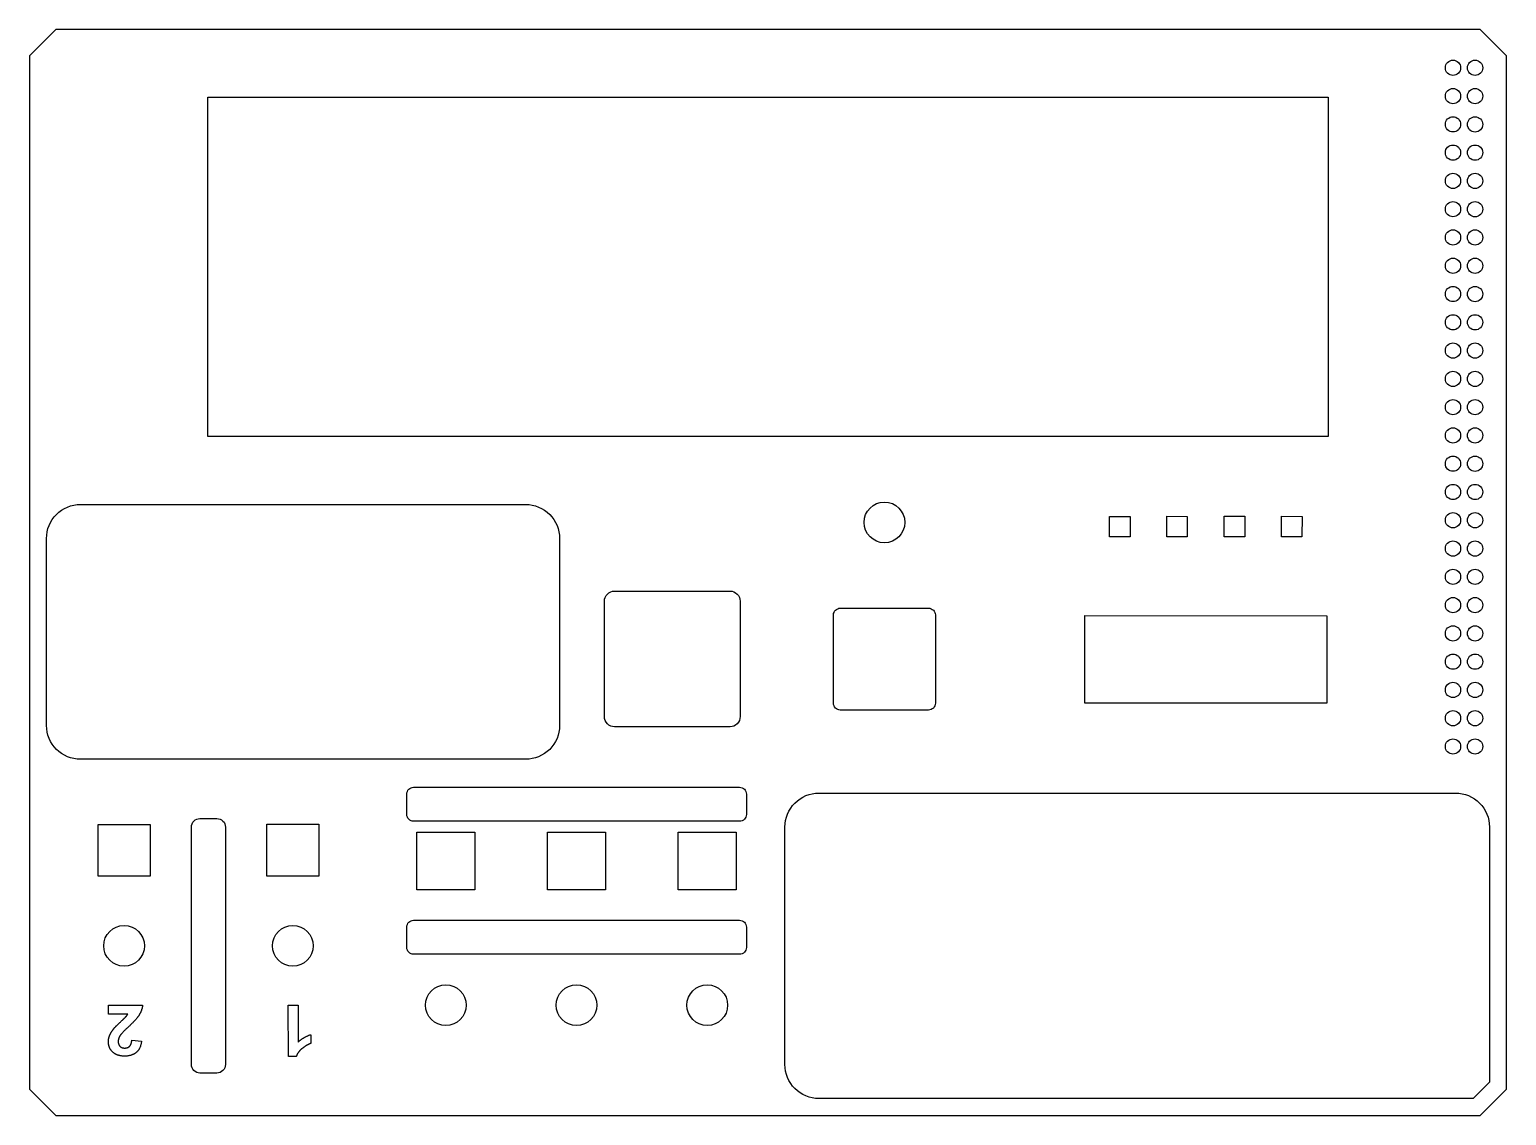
# Model space of a CAD drawing. Header units: millimetres. Extents: x -436 to -1, y -312 to 8.
import ezdxf

# ---------------------------------------------------------------- set-up
doc = ezdxf.new("R2010")
doc.units = ezdxf.units.MM
doc.layers.get('0').update_dxf_attribs({"linetype": 'CONTINUOUS'})

msp = doc.modelspace()

# ---------------------------------------------------------------- linework, layer by layer
for p, q in [((-412.77, -282.35), (-412.77, -279.68)), ((-412.77, -279.68), (-402.69, -279.68)), ((-407.06, -282.35), (-412.77, -282.35)), ((-359.77, -294.82), (-359.79, -279.76)), ((-359.79, -279.76), (-356.91, -279.76)), ((-356.91, -279.76), (-356.9, -290.59)), ((-405.89, -290.01), (-403.03, -290.3)), ((-353.19, -288.41), (-353.19, -291.02)), ((-357.44, -294.82), (-359.77, -294.82))]:
    msp.add_line(p, q)
for points in [[(-428.22, -312.22), (-8.78, -312.22), (-1, -304.44), (-1, 0), (-8.78, 7.78), (-428.22, 7.78), (-436, 0), (-436, -304.44)], [(-383.5, -112.17), (-383.5, -12.17), (-53.5, -12.17), (-53.5, -112.17)], [(-117.91, -141.74), (-117.9, -135.69), (-111.85, -135.69), (-111.86, -141.74)], [(-101.06, -135.67), (-95.01, -135.68), (-95.01, -141.73), (-101.06, -141.72)], [(-78.06, -141.71), (-84.11, -141.71), (-84.11, -135.66), (-78.06, -135.66)], [(-61.23, -141.73), (-67.28, -141.68), (-67.23, -135.63), (-61.18, -135.68)], [(-53.86, -164.96), (-53.88, -190.76), (-125.18, -190.72), (-125.16, -164.92)], [(-415.8, -241.75), (-415.8, -226.45), (-400.5, -226.45), (-400.5, -241.75)], [(-366.09, -241.71), (-366.09, -226.41), (-350.79, -226.41), (-350.79, -241.71)], [(-304.84, -245.69), (-321.91, -245.69), (-321.91, -228.75), (-304.84, -228.75)], [(-266.34, -245.69), (-283.41, -245.69), (-283.41, -228.75), (-266.34, -228.75)], [(-244.91, -245.69), (-244.91, -228.75), (-227.84, -228.75), (-227.84, -245.69)]]:
    msp.add_lwpolyline(points, close=True)
for points in [[(-279.87, -142.17), (-279.87, -197.27, -0.414214), (-289.88, -207.27), (-421, -207.27, -0.414214), (-431, -197.27), (-431, -142.17, -0.414214), (-421, -132.17), (-289.88, -132.17, -0.414214)], [(-229.69, -197.7), (-263.69, -197.7, -0.414214), (-266.69, -194.7), (-266.69, -160.7, -0.414214), (-263.69, -157.7), (-229.69, -157.7, -0.414214), (-226.69, -160.7), (-226.69, -194.7, -0.414214)], [(-171.21, -192.74), (-197.21, -192.74, -0.414214), (-199.21, -190.74), (-199.21, -164.74, -0.414214), (-197.21, -162.74), (-171.21, -162.74, -0.414214), (-169.21, -164.74), (-169.21, -190.74, -0.414214)], [(-224.87, -217.51), (-224.87, -223.51, -0.414214), (-226.87, -225.51), (-322.87, -225.51, -0.414214), (-324.87, -223.51), (-324.87, -217.51, -0.414214), (-322.87, -215.51), (-226.87, -215.51, -0.414214)], [(-213.5, -297.22), (-213.5, -227.22, -0.414214), (-203.5, -217.22), (-16, -217.22, -0.414214), (-6, -227.22), (-6, -302.37), (-10.85, -307.22), (-203.5, -307.22, -0.414214)], [(-380.8, -299.72), (-385.8, -299.72, -0.414214), (-388.3, -297.22), (-388.3, -227.22, -0.414214), (-385.8, -224.72), (-380.8, -224.72, -0.414214), (-378.3, -227.22), (-378.3, -297.22, -0.414214)], [(-226.87, -264.71), (-322.87, -264.71, -0.414214), (-324.87, -262.71), (-324.87, -256.71, -0.414214), (-322.87, -254.71), (-226.87, -254.71, -0.414214), (-224.87, -256.71), (-224.87, -262.71, -0.414214)]]:
    msp.add_lwpolyline(points, format="xyb", close=True)
for centre, radius in [((-16.75, -3.5), 2.25), ((-10.25, -3.5), 2.25), ((-16.75, -11.83), 2.25), ((-10.25, -11.83), 2.25), ((-16.75, -20.16), 2.25), ((-10.25, -20.17), 2.25), ((-16.75, -28.5), 2.25), ((-10.25, -28.5), 2.25), ((-16.75, -36.83), 2.25), ((-10.25, -36.83), 2.25), ((-16.75, -45.16), 2.25), ((-10.25, -45.17), 2.25), ((-16.75, -53.5), 2.25), ((-10.25, -53.5), 2.25), ((-16.75, -61.83), 2.25), ((-10.25, -61.83), 2.25), ((-16.75, -70.16), 2.25), ((-10.25, -70.17), 2.25), ((-16.75, -78.5), 2.25), ((-10.25, -78.5), 2.25), ((-16.75, -86.83), 2.25), ((-10.25, -86.83), 2.25), ((-16.75, -95.16), 2.25), ((-10.25, -95.17), 2.25), ((-16.75, -103.5), 2.25), ((-10.25, -103.5), 2.25), ((-16.75, -111.83), 2.25), ((-10.25, -111.83), 2.25), ((-16.75, -120.16), 2.25), ((-10.25, -120.17), 2.25), ((-16.75, -128.5), 2.25), ((-10.25, -128.5), 2.25), ((-184.21, -137.46), 6), ((-16.75, -136.83), 2.25), ((-10.25, -136.83), 2.25), ((-16.75, -145.16), 2.25), ((-10.25, -145.17), 2.25), ((-16.75, -153.5), 2.25), ((-10.25, -153.5), 2.25), ((-16.75, -161.83), 2.25), ((-10.25, -161.83), 2.25), ((-16.75, -170.16), 2.25), ((-10.25, -170.17), 2.25), ((-16.75, -178.5), 2.25), ((-10.25, -178.5), 2.25), ((-16.75, -186.83), 2.25), ((-10.25, -186.83), 2.25), ((-16.75, -195.16), 2.25), ((-10.25, -195.17), 2.25), ((-16.75, -203.5), 2.25), ((-10.25, -203.5), 2.25), ((-408.15, -262.22), 6), ((-358.44, -262.22), 6), ((-313.39, -279.72), 6), ((-274.89, -279.72), 6), ((-236.39, -279.72), 6)]:
    msp.add_circle(centre, radius)
for points in [[(-407.65, -283.15), (-407.28, -282.74), (-407.06, -282.35)], [(-403.67, -282.55), (-404.49, -283.9), (-406.9, -286.14)], [(-402.69, -279.68), (-402.85, -281.19), (-403.67, -282.55)], [(-412.4, -288.64), (-412.04, -287.72), (-411.25, -286.72)], [(-411.25, -286.72), (-410.73, -286.05), (-409.37, -284.8)], [(-409.37, -284.8), (-408.01, -283.55), (-407.65, -283.15)], [(-406.9, -286.14), (-408.85, -287.95), (-409.29, -288.6)], [(-412.77, -290.56), (-412.77, -289.55), (-412.4, -288.64)], [(-411.5, -293.54), (-412.77, -292.34), (-412.77, -290.56)], [(-409.29, -288.6), (-409.88, -289.49), (-409.88, -290.36)], [(-409.88, -290.36), (-409.88, -291.32), (-409.36, -291.84)], [(-406.51, -291.81), (-405.97, -291.27), (-405.89, -290.01)], [(-403.03, -290.3), (-403.28, -292.67), (-404.63, -293.7)], [(-356.9, -290.59), (-355.33, -289.12), (-353.19, -288.41)], [(-353.19, -291.02), (-354.31, -291.39), (-355.63, -292.42)], [(-408.01, -294.74), (-410.23, -294.74), (-411.5, -293.54)], [(-409.36, -291.84), (-408.85, -292.35), (-407.94, -292.35)], [(-404.63, -293.7), (-405.98, -294.74), (-408.01, -294.74)], [(-407.94, -292.35), (-407.04, -292.35), (-406.51, -291.81)], [(-355.63, -292.42), (-356.95, -293.45), (-357.44, -294.82)]]:
    msp.add_open_spline(points, degree=2)

doc.saveas('drawing.dxf')
